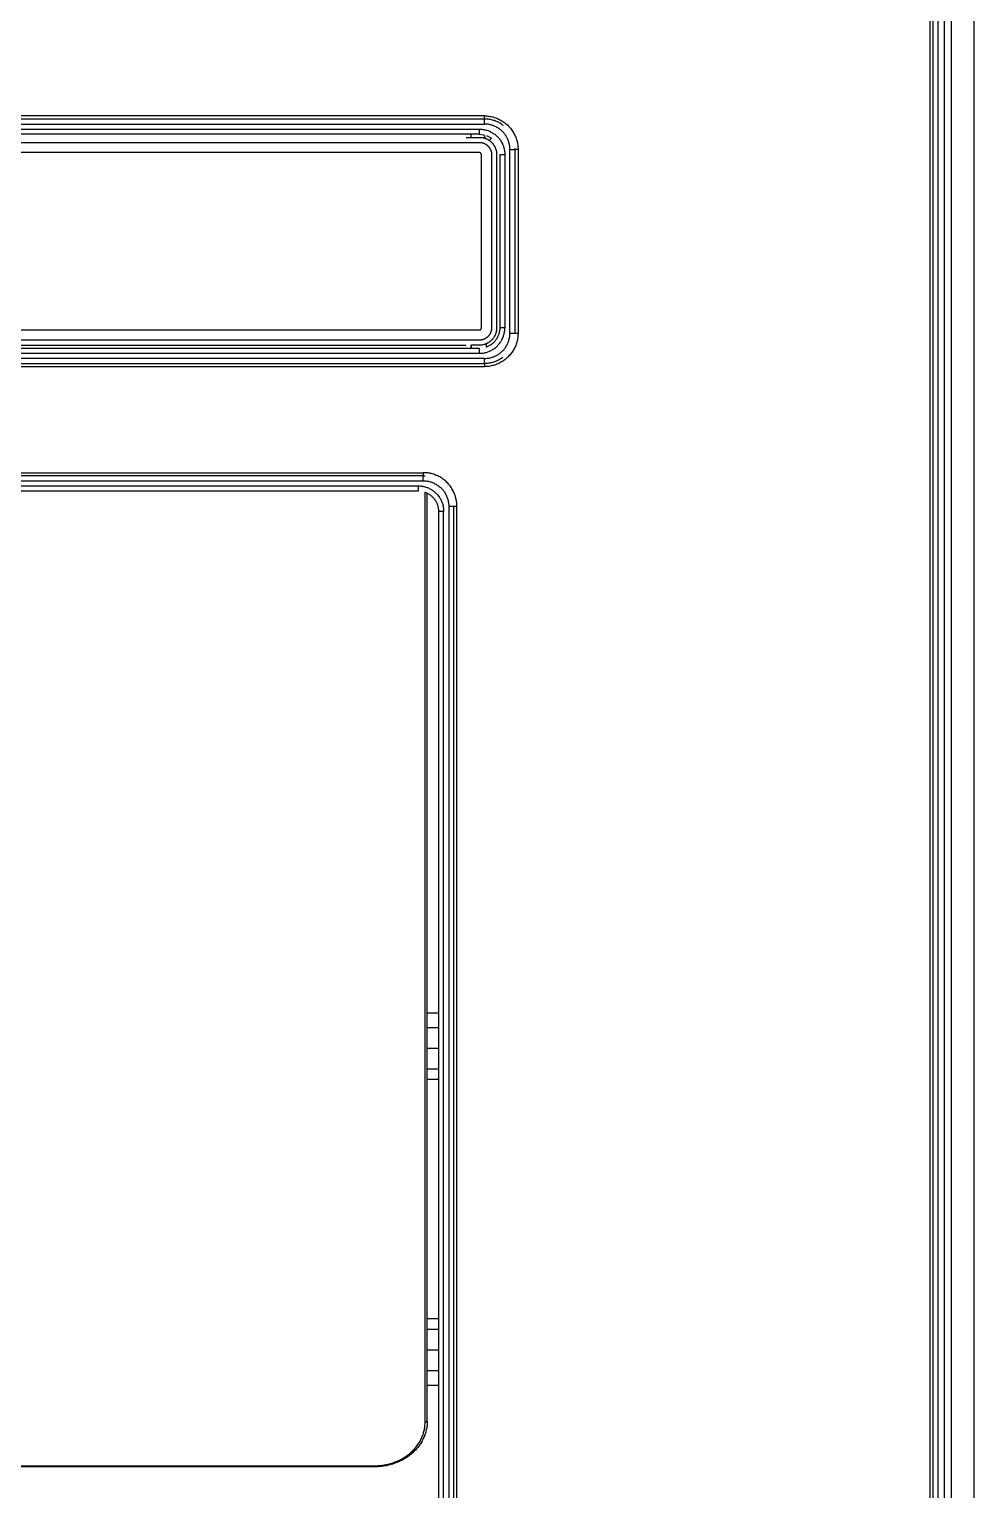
# Model space of a CAD drawing. Header units: millimetres. Extents: x 3033 to 5773, y 123 to 1487.
# Drawn here: x 3518.2 to 3610.8, y 556.5 to 699.8 of the extents above; entities that cross this region are included whole.
import ezdxf

# ---------------------------------------------------------------- set-up
doc = ezdxf.new("R2010")
doc.units = ezdxf.units.MM
doc.header["$MEASUREMENT"] = 0
doc.layers.add('LAYER 10', color=2, linetype='Continuous')

msp = doc.modelspace()

# ---------------------------------------------------------------- linework, layer by layer
at = {"layer": 'LAYER 10'}
for p, q in [((3607.93, 846.59), (3607.93, 477.59)), ((3608.63, 846.59), (3608.63, 477.59)), ((3610.84, 846.59), (3610.84, 477.59)), ((3606.54, 842.59), (3606.54, 481.59)), ((3606.84, 842.59), (3606.84, 481.59)), ((3607.34, 481.59), (3607.34, 842.59)), ((3562.84, 691.31), (3428.84, 691.31)), ((3562.84, 691.01), (3428.84, 691.01)), ((3562.84, 691.01), (3562.84, 691.31)), ((3562.84, 691.31), (3562.95, 691.31)), ((3562.84, 690.51), (3562.84, 691.01)), ((3562.94, 691.01), (3562.84, 691.01)), ((3563.04, 691.01), (3562.94, 691.01)), ((3562.95, 691.31), (3563.07, 691.31)), ((3563.14, 691), (3563.04, 691.01)), ((3563.07, 691.31), (3563.18, 691.3)), ((3563.24, 690.99), (3563.14, 691)), ((3563.18, 691.3), (3563.29, 691.28)), ((3563.34, 690.97), (3563.24, 690.99)), ((3563.29, 691.28), (3563.4, 691.27)), ((3563.44, 690.95), (3563.34, 690.97)), ((3563.4, 691.27), (3563.51, 691.25)), ((3563.54, 690.93), (3563.44, 690.95)), ((3563.51, 691.25), (3563.62, 691.22)), ((3563.64, 690.91), (3563.54, 690.93)), ((3563.62, 691.22), (3563.73, 691.19)), ((3563.74, 690.88), (3563.64, 690.91)), ((3563.73, 691.19), (3563.84, 691.16)), ((3563.83, 690.85), (3563.74, 690.88)), ((3563.93, 690.81), (3563.83, 690.85)), ((3563.84, 691.16), (3563.95, 691.12)), ((3564.02, 690.77), (3563.93, 690.81)), ((3563.95, 691.12), (3564.05, 691.08)), ((3564.11, 690.73), (3564.02, 690.77)), ((3564.05, 691.08), (3564.16, 691.04)), ((3564.16, 691.04), (3564.26, 690.99)), ((3564.26, 690.99), (3564.36, 690.94)), ((3564.36, 690.94), (3564.46, 690.89)), ((3564.46, 690.89), (3564.56, 690.83)), ((3564.56, 690.83), (3564.65, 690.77)), ((3564.65, 690.77), (3564.74, 690.71)), ((3428.84, 690.51), (3562.84, 690.51)), ((3429.34, 690.01), (3562.34, 690.01)), ((3562.34, 689.51), (3429.34, 689.51)), ((3561.53, 689.21), (3561.53, 689.51)), ((3562.34, 690.01), (3562.34, 689.51)), ((3562.34, 690.01), (3562.43, 690.01)), ((3562.34, 689.51), (3562.75, 689.47)), ((3562.43, 690.01), (3562.51, 690.01)), ((3562.51, 690.01), (3562.6, 690)), ((3562.6, 690), (3562.68, 689.99)), ((3562.68, 689.99), (3562.77, 689.98)), ((3562.75, 689.47), (3562.85, 689.32)), ((3562.77, 689.98), (3562.85, 689.96)), ((3562.93, 690.51), (3562.84, 690.51)), ((3562.85, 689.96), (3562.93, 689.94)), ((3562.85, 689.32), (3562.93, 689.14)), ((3563.01, 690.51), (3562.93, 690.51)), ((3562.93, 689.94), (3563.02, 689.92)), ((3563.1, 690.5), (3563.01, 690.51)), ((3563.02, 689.92), (3563.1, 689.9)), ((3563.04, 689.39), (3563.54, 689.12)), ((3563.18, 690.49), (3563.1, 690.5)), ((3563.1, 689.9), (3563.18, 689.87)), ((3563.27, 690.48), (3563.18, 690.49)), ((3563.18, 689.87), (3563.26, 689.84)), ((3563.26, 689.84), (3563.34, 689.81)), ((3563.35, 690.46), (3563.27, 690.48)), ((3563.34, 689.81), (3563.41, 689.77)), ((3563.43, 690.44), (3563.35, 690.46)), ((3563.41, 689.77), (3563.49, 689.73)), ((3563.52, 690.42), (3563.43, 690.44)), ((3563.49, 689.73), (3563.57, 689.69)), ((3563.6, 690.4), (3563.52, 690.42)), ((3563.57, 689.69), (3563.64, 689.65)), ((3563.68, 690.37), (3563.6, 690.4)), ((3563.64, 689.65), (3563.71, 689.6)), ((3563.76, 690.34), (3563.68, 690.37)), ((3563.71, 689.6), (3563.78, 689.56)), ((3563.84, 690.31), (3563.76, 690.34)), ((3563.78, 689.56), (3563.85, 689.51)), ((3563.91, 690.27), (3563.84, 690.31)), ((3563.85, 689.51), (3563.92, 689.45)), ((3563.99, 690.23), (3563.91, 690.27)), ((3563.92, 689.45), (3563.98, 689.4)), ((3563.98, 689.4), (3564.05, 689.34)), ((3564.07, 690.19), (3563.99, 690.23)), ((3564.05, 689.34), (3564.11, 689.28)), ((3564.14, 690.15), (3564.07, 690.19)), ((3564.21, 690.69), (3564.11, 690.73)), ((3564.21, 690.1), (3564.14, 690.15)), ((3564.3, 690.64), (3564.21, 690.69)), ((3564.28, 690.06), (3564.21, 690.1)), ((3564.35, 690.01), (3564.28, 690.06)), ((3564.38, 690.59), (3564.3, 690.64)), ((3564.42, 689.95), (3564.35, 690.01)), ((3564.47, 690.53), (3564.38, 690.59)), ((3564.48, 689.9), (3564.42, 689.95)), ((3564.55, 690.48), (3564.47, 690.53)), ((3564.55, 689.84), (3564.48, 689.9)), ((3564.63, 690.42), (3564.55, 690.48)), ((3564.61, 689.78), (3564.55, 689.84)), ((3564.67, 689.72), (3564.61, 689.78)), ((3564.71, 690.36), (3564.63, 690.42)), ((3564.73, 689.66), (3564.67, 689.72)), ((3564.78, 689.59), (3564.73, 689.66)), ((3564.74, 690.71), (3564.84, 690.64)), ((3564.83, 689.52), (3564.78, 689.59)), ((3564.88, 689.46), (3564.83, 689.52)), ((3564.84, 690.64), (3564.92, 690.57)), ((3564.93, 689.39), (3564.88, 689.46)), ((3564.92, 690.57), (3565.01, 690.5)), ((3564.98, 689.31), (3564.93, 689.39)), ((3565.01, 690.5), (3565.09, 690.43)), ((3565.09, 690.43), (3565.17, 690.35)), ((3565.17, 690.35), (3565.25, 690.27)), ((3565.25, 690.27), (3565.33, 690.18)), ((3565.33, 690.18), (3565.4, 690.1)), ((3565.4, 690.1), (3565.47, 690.01)), ((3565.47, 690.01), (3565.54, 689.92)), ((3565.54, 689.92), (3565.6, 689.82)), ((3565.6, 689.82), (3565.66, 689.73)), ((3565.66, 689.73), (3565.72, 689.63)), ((3565.72, 689.63), (3565.77, 689.53)), ((3565.77, 689.53), (3565.82, 689.43)), ((3565.82, 689.43), (3565.87, 689.33)), ((3565.87, 689.33), (3565.91, 689.22)), ((3429.32, 688.71), (3562.34, 688.71)), ((3561.05, 689.21), (3562.34, 689.21)), ((3562.34, 689.21), (3562.38, 689.21)), ((3562.34, 688.71), (3562.37, 688.71)), ((3562.37, 688.71), (3562.4, 688.71)), ((3562.38, 689.21), (3562.42, 689.21)), ((3562.4, 688.71), (3562.43, 688.71)), ((3562.42, 689.21), (3562.46, 689.21)), ((3562.43, 688.71), (3562.46, 688.71)), ((3562.46, 689.21), (3562.5, 689.21)), ((3562.46, 688.71), (3562.49, 688.71)), ((3562.49, 688.71), (3562.52, 688.7)), ((3562.5, 689.21), (3562.54, 689.2)), ((3562.52, 688.7), (3562.54, 688.7)), ((3562.54, 689.2), (3562.57, 689.2)), ((3562.54, 688.7), (3562.57, 688.69)), ((3562.57, 689.2), (3562.61, 689.19)), ((3562.57, 688.69), (3562.6, 688.69)), ((3562.6, 688.69), (3562.63, 688.68)), ((3562.61, 689.19), (3562.65, 689.19)), ((3562.63, 688.68), (3562.66, 688.67)), ((3562.65, 689.19), (3562.69, 689.18)), ((3562.66, 688.67), (3562.69, 688.66)), ((3562.69, 689.18), (3562.73, 689.17)), ((3562.69, 688.66), (3562.71, 688.66)), ((3562.71, 688.66), (3562.74, 688.65)), ((3562.73, 689.17), (3562.77, 689.16)), ((3562.74, 688.65), (3562.77, 688.64)), ((3562.77, 689.16), (3562.8, 689.15)), ((3562.77, 688.64), (3562.8, 688.62)), ((3562.8, 689.15), (3562.84, 689.14)), ((3562.8, 688.62), (3562.82, 688.61)), ((3562.82, 688.61), (3562.85, 688.6)), ((3562.84, 689.14), (3562.88, 689.13)), ((3562.85, 688.6), (3562.88, 688.59)), ((3562.88, 689.13), (3562.92, 689.11)), ((3562.88, 688.59), (3562.9, 688.57)), ((3562.9, 688.57), (3562.93, 688.56)), ((3562.92, 689.11), (3562.95, 689.1)), ((3562.93, 689.14), (3562.95, 689.1)), ((3562.93, 688.56), (3562.95, 688.55)), ((3562.95, 689.1), (3562.99, 689.09)), ((3562.95, 688.55), (3562.98, 688.53)), ((3562.98, 688.53), (3563, 688.51)), ((3562.99, 689.09), (3563.03, 689.07)), ((3563, 688.51), (3563.03, 688.5)), ((3563.03, 689.07), (3563.06, 689.05)), ((3563.03, 688.5), (3563.05, 688.48)), ((3563.05, 688.48), (3563.08, 688.46)), ((3563.06, 689.05), (3563.1, 689.04)), ((3563.08, 688.46), (3563.1, 688.44)), ((3563.1, 689.04), (3563.13, 689.02)), ((3563.1, 688.44), (3563.12, 688.43)), ((3563.12, 688.43), (3563.14, 688.41)), ((3563.13, 689.02), (3563.17, 689)), ((3563.14, 688.41), (3563.17, 688.39)), ((3563.17, 689), (3563.2, 688.98)), ((3563.17, 688.39), (3563.19, 688.36)), ((3563.19, 688.36), (3563.21, 688.34)), ((3563.2, 688.98), (3563.24, 688.96)), ((3563.21, 688.34), (3563.23, 688.32)), ((3563.23, 688.32), (3563.25, 688.3)), ((3563.24, 688.96), (3563.27, 688.94)), ((3563.25, 688.3), (3563.27, 688.28)), ((3563.27, 688.94), (3563.3, 688.92)), ((3563.27, 688.28), (3563.28, 688.26)), ((3563.28, 688.26), (3563.3, 688.23)), ((3563.3, 688.92), (3563.33, 688.89)), ((3563.3, 688.23), (3563.32, 688.21)), ((3563.54, 689.12), (3563.32, 688.9)), ((3563.32, 688.21), (3563.34, 688.19)), ((3563.33, 688.89), (3563.37, 688.87)), ((3563.34, 688.19), (3563.35, 688.16)), ((3563.35, 688.16), (3563.37, 688.14)), ((3563.37, 688.87), (3563.4, 688.85)), ((3563.37, 688.14), (3563.38, 688.11)), ((3563.38, 688.11), (3563.4, 688.09)), ((3563.4, 688.85), (3563.43, 688.82)), ((3563.4, 688.09), (3563.41, 688.06)), ((3563.41, 688.06), (3563.42, 688.03)), ((3563.42, 688.03), (3563.43, 688.01)), ((3563.43, 688.82), (3563.46, 688.8)), ((3563.43, 688.01), (3563.45, 687.98)), ((3563.45, 687.98), (3563.46, 687.95)), ((3563.46, 688.8), (3563.49, 688.77)), ((3563.46, 687.95), (3563.47, 687.93)), ((3563.47, 687.93), (3563.48, 687.9)), ((3563.48, 687.9), (3563.49, 687.87)), ((3563.49, 688.77), (3563.52, 688.74)), ((3563.52, 688.74), (3563.54, 688.71)), ((3563.54, 688.71), (3563.57, 688.69)), ((3563.57, 688.69), (3563.6, 688.66)), ((3563.6, 688.66), (3563.62, 688.63)), ((3563.62, 688.63), (3563.65, 688.6)), ((3563.65, 688.6), (3563.67, 688.57)), ((3563.67, 688.57), (3563.7, 688.54)), ((3563.7, 688.54), (3563.72, 688.51)), ((3563.72, 688.51), (3563.74, 688.48)), ((3563.74, 688.48), (3563.76, 688.44)), ((3563.76, 688.44), (3563.79, 688.41)), ((3563.79, 688.41), (3563.81, 688.38)), ((3563.81, 688.38), (3563.82, 688.34)), ((3563.82, 688.34), (3563.84, 688.31)), ((3563.84, 688.31), (3563.86, 688.28)), ((3563.86, 688.28), (3563.88, 688.24)), ((3563.88, 688.24), (3563.9, 688.2)), ((3563.9, 688.2), (3563.91, 688.17)), ((3563.91, 688.17), (3563.93, 688.13)), ((3563.93, 688.13), (3563.94, 688.09)), ((3563.94, 688.09), (3563.95, 688.05)), ((3563.95, 688.05), (3563.97, 688.02)), ((3563.97, 688.02), (3563.98, 687.98)), ((3563.98, 687.98), (3563.99, 687.94)), ((3563.99, 687.94), (3564, 687.9)), ((3564, 687.9), (3564.01, 687.86)), ((3564.11, 689.28), (3564.17, 689.22)), ((3564.17, 689.22), (3564.23, 689.16)), ((3564.23, 689.16), (3564.28, 689.09)), ((3564.28, 689.09), (3564.33, 689.02)), ((3564.33, 689.02), (3564.38, 688.96)), ((3564.38, 688.96), (3564.43, 688.89)), ((3564.43, 688.89), (3564.48, 688.81)), ((3564.48, 688.81), (3564.52, 688.74)), ((3564.52, 688.74), (3564.56, 688.66)), ((3564.56, 688.66), (3564.6, 688.59)), ((3564.6, 688.59), (3564.63, 688.51)), ((3564.63, 688.51), (3564.67, 688.43)), ((3564.67, 688.43), (3564.7, 688.35)), ((3564.7, 688.35), (3564.72, 688.27)), ((3564.72, 688.27), (3564.75, 688.19)), ((3564.75, 688.19), (3564.77, 688.11)), ((3564.77, 688.11), (3564.79, 688.02)), ((3564.79, 688.02), (3564.8, 687.94)), ((3564.8, 687.94), (3564.82, 687.85)), ((3565.02, 689.24), (3564.98, 689.31)), ((3565.06, 689.16), (3565.02, 689.24)), ((3565.1, 689.09), (3565.06, 689.16)), ((3565.13, 689.01), (3565.1, 689.09)), ((3565.17, 688.93), (3565.13, 689.01)), ((3565.2, 688.85), (3565.17, 688.93)), ((3565.22, 688.77), (3565.2, 688.85)), ((3565.25, 688.69), (3565.22, 688.77)), ((3565.27, 688.61), (3565.25, 688.69)), ((3565.29, 688.52), (3565.27, 688.61)), ((3565.3, 688.44), (3565.29, 688.52)), ((3565.32, 688.35), (3565.3, 688.44)), ((3565.33, 688.27), (3565.32, 688.35)), ((3565.34, 688.18), (3565.33, 688.27)), ((3565.34, 688.1), (3565.34, 688.18)), ((3565.34, 688.01), (3565.34, 688.1)), ((3565.34, 670.01), (3565.34, 688.01)), ((3565.34, 688.01), (3565.84, 688.01)), ((3565.84, 688.01), (3565.84, 688.13)), ((3565.84, 688.01), (3565.84, 670.01)), ((3566.14, 688.01), (3565.84, 688.01)), ((3565.91, 689.22), (3565.95, 689.12)), ((3565.95, 689.12), (3565.99, 689.01)), ((3565.99, 689.01), (3566.02, 688.9)), ((3566.02, 688.9), (3566.05, 688.8)), ((3566.05, 688.8), (3566.07, 688.69)), ((3566.07, 688.69), (3566.09, 688.57)), ((3566.09, 688.57), (3566.11, 688.46)), ((3566.11, 688.46), (3566.12, 688.35)), ((3566.12, 688.35), (3566.13, 688.24)), ((3566.13, 688.24), (3566.14, 688.13)), ((3566.14, 688.13), (3566.14, 688.01)), ((3566.14, 688.01), (3566.14, 670.01)), ((3562.34, 687.71), (3429.34, 687.71)), ((3562.35, 687.71), (3562.34, 687.71)), ((3562.36, 687.71), (3562.35, 687.71)), ((3562.37, 687.71), (3562.36, 687.71)), ((3562.36, 687.71), (3562.36, 687.71)), ((3562.38, 687.71), (3562.37, 687.71)), ((3562.39, 687.71), (3562.38, 687.71)), ((3562.38, 687.71), (3562.38, 687.71)), ((3562.4, 687.71), (3562.39, 687.71)), ((3562.4, 687.7), (3562.4, 687.71)), ((3562.41, 687.7), (3562.4, 687.7)), ((3562.42, 687.7), (3562.41, 687.7)), ((3562.43, 687.69), (3562.42, 687.7)), ((3562.42, 687.7), (3562.42, 687.7)), ((3562.44, 687.69), (3562.43, 687.69)), ((3562.45, 687.68), (3562.44, 687.69)), ((3562.44, 687.69), (3562.44, 687.69)), ((3562.46, 687.68), (3562.45, 687.68)), ((3562.45, 687.68), (3562.45, 687.68)), ((3562.46, 687.67), (3562.46, 687.68)), ((3562.47, 687.67), (3562.46, 687.67)), ((3562.48, 687.66), (3562.47, 687.67)), ((3562.49, 687.65), (3562.48, 687.66)), ((3562.48, 687.66), (3562.48, 687.66)), ((3562.49, 687.64), (3562.49, 687.65)), ((3562.49, 687.65), (3562.49, 687.65)), ((3562.5, 687.64), (3562.49, 687.64)), ((3562.5, 687.63), (3562.5, 687.64)), ((3562.51, 687.63), (3562.5, 687.63)), ((3562.51, 687.62), (3562.51, 687.63)), ((3562.51, 687.61), (3562.51, 687.62)), ((3562.52, 687.61), (3562.51, 687.61)), ((3562.52, 687.6), (3562.52, 687.61)), ((3562.53, 687.59), (3562.52, 687.6)), ((3562.52, 687.6), (3562.52, 687.6)), ((3562.53, 687.58), (3562.53, 687.59)), ((3562.53, 687.57), (3562.53, 687.58)), ((3562.53, 687.58), (3562.53, 687.58)), ((3562.54, 687.56), (3562.53, 687.57)), ((3562.54, 687.55), (3562.54, 687.56)), ((3562.54, 687.56), (3562.54, 687.56)), ((3562.54, 687.54), (3562.54, 687.55)), ((3562.54, 687.53), (3562.54, 687.54)), ((3562.54, 670.51), (3562.54, 687.53)), ((3562.54, 687.53), (3562.54, 687.53)), ((3563.49, 687.87), (3563.5, 687.84)), ((3563.5, 687.84), (3563.5, 687.82)), ((3563.5, 687.82), (3563.51, 687.79)), ((3563.51, 687.79), (3563.52, 687.76)), ((3563.52, 687.76), (3563.52, 687.73)), ((3563.52, 687.73), (3563.53, 687.7)), ((3563.53, 687.7), (3563.53, 687.67)), ((3563.53, 687.67), (3563.53, 687.64)), ((3563.53, 687.64), (3563.54, 687.61)), ((3563.54, 687.61), (3563.54, 687.58)), ((3563.54, 687.58), (3563.54, 687.56)), ((3563.54, 687.56), (3563.54, 687.53)), ((3563.54, 687.53), (3563.54, 670.49)), ((3564.01, 687.86), (3564.01, 687.82)), ((3564.01, 687.82), (3564.02, 687.78)), ((3564.02, 687.78), (3564.03, 687.74)), ((3564.03, 687.74), (3564.03, 687.7)), ((3564.03, 687.7), (3564.03, 687.66)), ((3564.03, 687.66), (3564.04, 687.62)), ((3564.04, 687.62), (3564.04, 687.57)), ((3564.04, 687.57), (3564.04, 670.5)), ((3564.84, 687.51), (3564.34, 687.51)), ((3564.34, 687.51), (3564.34, 670.51)), ((3564.82, 687.85), (3564.83, 687.77)), ((3564.83, 687.77), (3564.84, 687.68)), ((3564.84, 687.68), (3564.84, 687.6)), ((3564.84, 687.6), (3564.84, 687.51)), ((3564.84, 687.51), (3564.84, 670.51)), ((3562.35, 669.31), (3429.29, 669.32)), ((3429.33, 670.31), (3562.34, 670.31)), ((3562.34, 670.31), (3562.35, 670.31)), ((3562.35, 670.31), (3562.35, 670.31)), ((3562.35, 670.31), (3562.36, 670.31)), ((3562.4, 669.32), (3562.35, 669.31)), ((3562.36, 670.31), (3562.36, 670.32)), ((3562.36, 670.32), (3562.37, 670.32)), ((3562.37, 670.32), (3562.37, 670.32)), ((3562.37, 670.32), (3562.38, 670.32)), ((3562.38, 670.32), (3562.38, 670.32)), ((3562.38, 670.32), (3562.38, 670.32)), ((3562.38, 670.32), (3562.39, 670.32)), ((3562.39, 670.32), (3562.39, 670.32)), ((3562.39, 670.32), (3562.4, 670.32)), ((3562.4, 670.32), (3562.41, 670.33)), ((3562.4, 670.32), (3562.4, 670.32)), ((3562.4, 670.32), (3562.4, 670.32)), ((3562.43, 669.32), (3562.4, 669.32)), ((3562.41, 670.33), (3562.41, 670.33)), ((3562.41, 670.33), (3562.42, 670.33)), ((3562.42, 670.33), (3562.42, 670.33)), ((3562.42, 670.33), (3562.42, 670.33)), ((3562.42, 670.33), (3562.43, 670.33)), ((3562.43, 670.33), (3562.43, 670.34)), ((3562.43, 670.34), (3562.44, 670.34)), ((3562.43, 670.33), (3562.43, 670.33)), ((3562.46, 669.32), (3562.43, 669.32)), ((3562.44, 670.34), (3562.44, 670.34)), ((3562.44, 670.34), (3562.44, 670.34)), ((3562.44, 670.34), (3562.45, 670.34)), ((3562.45, 670.34), (3562.45, 670.35)), ((3562.45, 670.35), (3562.45, 670.35)), ((3562.45, 670.35), (3562.45, 670.35)), ((3562.45, 670.35), (3562.46, 670.35)), ((3562.46, 670.35), (3562.46, 670.36)), ((3562.46, 670.36), (3562.47, 670.36)), ((3562.46, 670.35), (3562.46, 670.35)), ((3562.5, 669.32), (3562.46, 669.32)), ((3562.47, 670.36), (3562.48, 670.37)), ((3562.47, 670.36), (3562.47, 670.36)), ((3562.47, 670.36), (3562.47, 670.36)), ((3562.47, 670.36), (3562.47, 670.36)), ((3562.48, 670.37), (3562.49, 670.38)), ((3562.48, 670.37), (3562.48, 670.37)), ((3562.48, 670.37), (3562.48, 670.37)), ((3562.48, 670.37), (3562.48, 670.37)), ((3562.49, 670.38), (3562.5, 670.39)), ((3562.49, 670.38), (3562.49, 670.38)), ((3562.49, 670.38), (3562.49, 670.38)), ((3562.49, 670.38), (3562.49, 670.38)), ((3562.5, 670.39), (3562.5, 670.4)), ((3562.5, 670.4), (3562.5, 670.4)), ((3562.5, 670.4), (3562.51, 670.4)), ((3562.5, 670.39), (3562.5, 670.39)), ((3562.5, 670.39), (3562.5, 670.39)), ((3562.52, 669.33), (3562.5, 669.32)), ((3562.51, 670.41), (3562.52, 670.42)), ((3562.51, 670.4), (3562.51, 670.41)), ((3562.51, 670.41), (3562.51, 670.41)), ((3562.51, 670.41), (3562.51, 670.41)), ((3562.51, 670.4), (3562.51, 670.4)), ((3562.52, 670.43), (3562.53, 670.44)), ((3562.52, 670.42), (3562.52, 670.43)), ((3562.52, 670.43), (3562.52, 670.43)), ((3562.52, 670.43), (3562.52, 670.43)), ((3562.52, 670.42), (3562.52, 670.42)), ((3562.52, 670.42), (3562.52, 670.42)), ((3562.55, 669.33), (3562.52, 669.33)), ((3562.53, 670.46), (3562.54, 670.47)), ((3562.53, 670.45), (3562.53, 670.46)), ((3562.53, 670.46), (3562.53, 670.46)), ((3562.53, 670.46), (3562.53, 670.46)), ((3562.53, 670.44), (3562.53, 670.45)), ((3562.53, 670.45), (3562.53, 670.45)), ((3562.53, 670.45), (3562.53, 670.45)), ((3562.53, 670.44), (3562.53, 670.44)), ((3562.53, 670.44), (3562.53, 670.44)), ((3562.54, 670.5), (3562.54, 670.51)), ((3562.54, 670.49), (3562.54, 670.5)), ((3562.54, 670.5), (3562.54, 670.5)), ((3562.54, 670.5), (3562.54, 670.5)), ((3562.54, 670.48), (3562.54, 670.49)), ((3562.54, 670.49), (3562.54, 670.49)), ((3562.54, 670.47), (3562.54, 670.48)), ((3562.54, 670.48), (3562.54, 670.48)), ((3562.54, 670.48), (3562.54, 670.48)), ((3562.54, 670.47), (3562.54, 670.47)), ((3562.54, 670.47), (3562.54, 670.47)), ((3562.58, 669.34), (3562.55, 669.33)), ((3562.6, 669.34), (3562.58, 669.34)), ((3562.63, 669.35), (3562.6, 669.34)), ((3562.65, 669.35), (3562.63, 669.35)), ((3562.68, 669.36), (3562.65, 669.35)), ((3562.7, 669.37), (3562.68, 669.36)), ((3562.73, 669.38), (3562.7, 669.37)), ((3562.75, 669.39), (3562.73, 669.38)), ((3562.77, 669.39), (3562.75, 669.39)), ((3562.8, 669.4), (3562.77, 669.39)), ((3562.82, 669.41), (3562.8, 669.4)), ((3562.85, 669.43), (3562.82, 669.41)), ((3562.87, 669.44), (3562.85, 669.43)), ((3562.89, 669.45), (3562.87, 669.44)), ((3562.91, 669.46), (3562.89, 669.45)), ((3562.94, 669.47), (3562.91, 669.46)), ((3562.96, 669.49), (3562.94, 669.47)), ((3562.98, 669.5), (3562.96, 669.49)), ((3563, 669.51), (3562.98, 669.5)), ((3563.02, 669.53), (3563, 669.51)), ((3563.04, 669.54), (3563.02, 669.53)), ((3563.06, 669.56), (3563.04, 669.54)), ((3563.08, 669.57), (3563.06, 669.56)), ((3563.1, 669.59), (3563.08, 669.57)), ((3563.12, 669.61), (3563.1, 669.59)), ((3563.14, 669.62), (3563.12, 669.61)), ((3563.16, 669.64), (3563.14, 669.62)), ((3563.18, 669.66), (3563.16, 669.64)), ((3563.2, 669.68), (3563.18, 669.66)), ((3563.22, 669.69), (3563.2, 669.68)), ((3563.24, 669.71), (3563.22, 669.69)), ((3563.25, 669.73), (3563.24, 669.71)), ((3563.27, 669.76), (3563.25, 669.73)), ((3563.29, 669.78), (3563.27, 669.76)), ((3563.31, 669.8), (3563.29, 669.78)), ((3563.32, 669.82), (3563.31, 669.8)), ((3563.34, 669.84), (3563.32, 669.82)), ((3563.35, 669.87), (3563.34, 669.84)), ((3563.37, 669.89), (3563.35, 669.87)), ((3563.38, 669.91), (3563.37, 669.89)), ((3563.39, 669.93), (3563.38, 669.91)), ((3563.4, 669.95), (3563.39, 669.93)), ((3563.41, 669.98), (3563.4, 669.95)), ((3563.43, 670), (3563.41, 669.98)), ((3563.44, 670.02), (3563.43, 670)), ((3563.45, 670.05), (3563.44, 670.02)), ((3563.46, 670.08), (3563.45, 670.05)), ((3563.47, 670.11), (3563.46, 670.08)), ((3563.48, 670.15), (3563.47, 670.11)), ((3563.51, 669.28), (3563.47, 669.24)), ((3563.5, 670.19), (3563.48, 670.15)), ((3563.51, 670.22), (3563.5, 670.19)), ((3563.52, 670.29), (3563.51, 670.26)), ((3563.51, 670.26), (3563.51, 670.22)), ((3563.55, 669.31), (3563.51, 669.28)), ((3563.53, 670.33), (3563.52, 670.29)), ((3563.54, 670.42), (3563.53, 670.39)), ((3563.53, 670.39), (3563.53, 670.36)), ((3563.53, 670.36), (3563.53, 670.33)), ((3563.54, 670.49), (3563.54, 670.47)), ((3563.54, 670.47), (3563.54, 670.44)), ((3563.54, 670.44), (3563.54, 670.42)), ((3563.58, 669.35), (3563.55, 669.31)), ((3563.62, 669.39), (3563.58, 669.35)), ((3563.65, 669.43), (3563.62, 669.39)), ((3563.68, 669.47), (3563.65, 669.43)), ((3563.71, 669.51), (3563.68, 669.47)), ((3563.74, 669.55), (3563.71, 669.51)), ((3563.77, 669.59), (3563.74, 669.55)), ((3563.79, 669.63), (3563.77, 669.59)), ((3563.82, 669.67), (3563.79, 669.63)), ((3563.84, 669.71), (3563.82, 669.67)), ((3563.86, 669.74), (3563.84, 669.71)), ((3563.87, 669.78), (3563.86, 669.74)), ((3563.89, 669.81), (3563.87, 669.78)), ((3563.92, 669.29), (3563.88, 669.23)), ((3563.91, 669.85), (3563.89, 669.81)), ((3563.92, 669.89), (3563.91, 669.85)), ((3563.94, 669.92), (3563.92, 669.89)), ((3563.96, 669.34), (3563.92, 669.29)), ((3563.95, 669.96), (3563.94, 669.92)), ((3563.96, 670), (3563.95, 669.96)), ((3563.97, 670.03), (3563.96, 670)), ((3564, 669.4), (3563.96, 669.34)), ((3563.98, 670.07), (3563.97, 670.03)), ((3563.99, 670.11), (3563.98, 670.07)), ((3564, 670.15), (3563.99, 670.11)), ((3564.01, 670.19), (3564, 670.15)), ((3564.04, 669.46), (3564, 669.4)), ((3564.02, 670.22), (3564.01, 670.19)), ((3564.03, 670.31), (3564.02, 670.26)), ((3564.02, 670.26), (3564.02, 670.22)), ((3564.04, 670.4), (3564.03, 670.35)), ((3564.03, 670.35), (3564.03, 670.31)), ((3564.04, 670.5), (3564.04, 670.48)), ((3564.04, 670.48), (3564.04, 670.44)), ((3564.04, 670.44), (3564.04, 670.4)), ((3564.08, 669.52), (3564.04, 669.46)), ((3564.11, 669.58), (3564.08, 669.52)), ((3564.14, 669.64), (3564.11, 669.58)), ((3564.17, 669.71), (3564.14, 669.64)), ((3564.2, 669.77), (3564.17, 669.71)), ((3564.22, 669.83), (3564.2, 669.77)), ((3564.24, 669.9), (3564.22, 669.83)), ((3564.26, 669.97), (3564.24, 669.9)), ((3564.28, 670.03), (3564.26, 669.97)), ((3564.3, 670.1), (3564.28, 670.03)), ((3564.31, 670.17), (3564.3, 670.1)), ((3564.32, 670.24), (3564.31, 670.17)), ((3564.33, 670.31), (3564.32, 670.24)), ((3564.34, 670.38), (3564.33, 670.31)), ((3564.84, 670.51), (3564.34, 670.51)), ((3564.34, 670.51), (3564.34, 670.44)), ((3564.34, 670.44), (3564.34, 670.38)), ((3564.48, 669.22), (3564.52, 669.29)), ((3564.52, 669.29), (3564.56, 669.36)), ((3564.56, 669.36), (3564.6, 669.44)), ((3564.6, 669.44), (3564.63, 669.52)), ((3564.63, 669.52), (3564.67, 669.6)), ((3564.67, 669.6), (3564.7, 669.68)), ((3564.7, 669.68), (3564.72, 669.76)), ((3564.72, 669.76), (3564.75, 669.84)), ((3564.75, 669.84), (3564.77, 669.92)), ((3564.77, 669.92), (3564.79, 670.01)), ((3564.79, 670.01), (3564.8, 670.09)), ((3564.8, 670.09), (3564.82, 670.17)), ((3564.82, 670.17), (3564.83, 670.26)), ((3564.83, 670.26), (3564.84, 670.34)), ((3564.84, 670.43), (3564.84, 670.51)), ((3564.84, 670.34), (3564.84, 670.43)), ((3565.2, 669.18), (3565.22, 669.26)), ((3565.22, 669.26), (3565.25, 669.34)), ((3565.25, 669.34), (3565.27, 669.42)), ((3565.27, 669.42), (3565.29, 669.51)), ((3565.29, 669.51), (3565.3, 669.59)), ((3565.3, 669.59), (3565.32, 669.67)), ((3565.32, 669.67), (3565.33, 669.76)), ((3565.33, 669.76), (3565.34, 669.84)), ((3565.34, 669.93), (3565.34, 670.01)), ((3565.34, 670.01), (3565.84, 670.01)), ((3565.34, 669.84), (3565.34, 669.93)), ((3565.84, 670.01), (3566.14, 670.01)), ((3566.07, 669.34), (3566.05, 669.23)), ((3566.09, 669.45), (3566.07, 669.34)), ((3566.11, 669.56), (3566.09, 669.45)), ((3566.12, 669.68), (3566.11, 669.56)), ((3566.13, 669.79), (3566.12, 669.68)), ((3566.14, 669.9), (3566.13, 669.79)), ((3566.14, 670.01), (3566.14, 669.9)), ((3429.3, 668.81), (3561.05, 668.81)), ((3429.34, 668.51), (3562.34, 668.51)), ((3562.34, 668.01), (3429.34, 668.01)), ((3562.35, 668.81), (3561.53, 668.81)), ((3561.53, 668.81), (3561.53, 668.51)), ((3561.53, 668.51), (3561.53, 668.81)), ((3562.34, 668.51), (3562.34, 668.01)), ((3562.34, 668.01), (3562.43, 668.02)), ((3562.43, 668.82), (3562.35, 668.81)), ((3562.47, 668.82), (3562.43, 668.82)), ((3562.43, 668.02), (3562.51, 668.02)), ((3562.51, 668.82), (3562.47, 668.82)), ((3562.56, 668.83), (3562.51, 668.82)), ((3562.51, 668.02), (3562.6, 668.03)), ((3562.6, 668.83), (3562.56, 668.83)), ((3562.64, 668.84), (3562.6, 668.83)), ((3562.6, 668.03), (3562.68, 668.04)), ((3562.68, 668.85), (3562.64, 668.84)), ((3562.73, 668.86), (3562.68, 668.85)), ((3562.68, 668.04), (3562.77, 668.05)), ((3562.77, 668.87), (3562.73, 668.86)), ((3562.81, 668.88), (3562.77, 668.87)), ((3562.77, 668.05), (3562.85, 668.07)), ((3562.85, 668.89), (3562.81, 668.88)), ((3562.89, 668.9), (3562.85, 668.89)), ((3562.85, 668.07), (3562.93, 668.09)), ((3562.93, 668.92), (3562.89, 668.9)), ((3562.97, 668.94), (3562.93, 668.92)), ((3562.93, 668.09), (3563.02, 668.11)), ((3563.02, 668.95), (3562.97, 668.94)), ((3563.06, 668.97), (3563.02, 668.95)), ((3563.02, 668.11), (3563.1, 668.13)), ((3563.04, 668.64), (3563.04, 668.96)), ((3563.1, 668.67), (3563.04, 668.64)), ((3563.1, 668.99), (3563.06, 668.97)), ((3563.14, 669.02), (3563.1, 668.99)), ((3563.17, 668.69), (3563.1, 668.67)), ((3563.1, 668.13), (3563.18, 668.16)), ((3563.19, 669.04), (3563.14, 669.02)), ((3563.23, 668.72), (3563.17, 668.69)), ((3563.18, 668.16), (3563.26, 668.19)), ((3563.23, 669.06), (3563.19, 669.04)), ((3563.27, 669.09), (3563.23, 669.06)), ((3563.29, 668.75), (3563.23, 668.72)), ((3563.26, 668.19), (3563.34, 668.22)), ((3563.31, 669.12), (3563.27, 669.09)), ((3563.35, 668.79), (3563.29, 668.75)), ((3563.35, 669.15), (3563.31, 669.12)), ((3563.34, 668.22), (3563.41, 668.26)), ((3563.39, 669.18), (3563.35, 669.15)), ((3563.41, 668.82), (3563.35, 668.79)), ((3563.43, 669.21), (3563.39, 669.18)), ((3563.47, 668.86), (3563.41, 668.82)), ((3563.41, 668.26), (3563.49, 668.29)), ((3563.47, 669.24), (3563.43, 669.21)), ((3563.53, 668.9), (3563.47, 668.86)), ((3563.49, 668.29), (3563.57, 668.33)), ((3563.58, 668.94), (3563.53, 668.9)), ((3563.57, 668.33), (3563.64, 668.38)), ((3563.63, 668.99), (3563.58, 668.94)), ((3563.69, 669.03), (3563.63, 668.99)), ((3563.64, 668.38), (3563.71, 668.42)), ((3563.74, 669.08), (3563.69, 669.03)), ((3563.71, 668.42), (3563.78, 668.47)), ((3563.79, 669.13), (3563.74, 669.08)), ((3563.78, 668.47), (3563.85, 668.52)), ((3563.83, 669.18), (3563.79, 669.13)), ((3563.88, 669.23), (3563.83, 669.18)), ((3563.85, 668.52), (3563.92, 668.57)), ((3563.92, 668.57), (3563.98, 668.63)), ((3563.98, 668.63), (3564.05, 668.69)), ((3563.99, 667.79), (3564.07, 667.83)), ((3564.05, 668.69), (3564.11, 668.75)), ((3564.07, 667.83), (3564.14, 667.88)), ((3564.11, 668.75), (3564.17, 668.81)), ((3564.14, 667.88), (3564.21, 667.92)), ((3564.17, 668.81), (3564.23, 668.87)), ((3564.21, 667.92), (3564.28, 667.97)), ((3564.23, 668.87), (3564.28, 668.94)), ((3564.28, 668.94), (3564.33, 669)), ((3564.28, 667.97), (3564.35, 668.02)), ((3564.33, 669), (3564.38, 669.07)), ((3564.35, 668.02), (3564.42, 668.07)), ((3564.38, 669.07), (3564.43, 669.14)), ((3564.42, 668.07), (3564.48, 668.13)), ((3564.43, 669.14), (3564.48, 669.22)), ((3564.48, 668.13), (3564.55, 668.19)), ((3564.55, 668.19), (3564.61, 668.25)), ((3564.61, 668.25), (3564.67, 668.31)), ((3564.67, 668.31), (3564.73, 668.37)), ((3564.73, 668.37), (3564.78, 668.44)), ((3564.78, 668.44), (3564.83, 668.5)), ((3564.83, 668.5), (3564.88, 668.57)), ((3564.88, 668.57), (3564.93, 668.64)), ((3564.93, 668.64), (3564.98, 668.72)), ((3564.98, 668.72), (3565.02, 668.79)), ((3565.02, 668.79), (3565.06, 668.86)), ((3565.06, 668.86), (3565.1, 668.94)), ((3565.1, 668.94), (3565.13, 669.02)), ((3565.13, 669.02), (3565.17, 669.1)), ((3565.17, 669.1), (3565.2, 669.18)), ((3565.33, 667.85), (3565.25, 667.76)), ((3565.4, 667.93), (3565.33, 667.85)), ((3565.47, 668.02), (3565.4, 667.93)), ((3565.54, 668.11), (3565.47, 668.02)), ((3565.6, 668.2), (3565.54, 668.11)), ((3565.66, 668.3), (3565.6, 668.2)), ((3565.72, 668.4), (3565.66, 668.3)), ((3565.77, 668.5), (3565.72, 668.4)), ((3565.82, 668.6), (3565.77, 668.5)), ((3565.87, 668.7), (3565.82, 668.6)), ((3565.91, 668.8), (3565.87, 668.7)), ((3565.95, 668.91), (3565.91, 668.8)), ((3565.99, 669.02), (3565.95, 668.91)), ((3566.02, 669.12), (3565.99, 669.02)), ((3566.05, 669.23), (3566.02, 669.12)), ((3562.84, 667.51), (3428.84, 667.51)), ((3428.84, 667.01), (3562.84, 667.01)), ((3562.84, 666.71), (3428.84, 666.71)), ((3562.84, 667.51), (3562.93, 667.52)), ((3562.84, 667.01), (3562.84, 667.51)), ((3562.94, 667.02), (3562.84, 667.01)), ((3562.84, 667.01), (3562.84, 666.71)), ((3562.95, 666.72), (3562.84, 666.71)), ((3562.93, 667.52), (3563.01, 667.52)), ((3563.04, 667.02), (3562.94, 667.02)), ((3563.07, 666.72), (3562.95, 666.72)), ((3563.01, 667.52), (3563.1, 667.53)), ((3563.14, 667.03), (3563.04, 667.02)), ((3563.18, 666.73), (3563.07, 666.72)), ((3563.1, 667.53), (3563.18, 667.54)), ((3563.25, 667.04), (3563.14, 667.03)), ((3563.18, 667.54), (3563.27, 667.55)), ((3563.29, 666.74), (3563.18, 666.73)), ((3563.35, 667.06), (3563.25, 667.04)), ((3563.27, 667.55), (3563.35, 667.57)), ((3563.4, 666.76), (3563.29, 666.74)), ((3563.35, 667.57), (3563.43, 667.59)), ((3563.45, 667.08), (3563.35, 667.06)), ((3563.51, 666.78), (3563.4, 666.76)), ((3563.43, 667.59), (3563.52, 667.61)), ((3563.54, 667.1), (3563.45, 667.08)), ((3563.62, 666.81), (3563.51, 666.78)), ((3563.52, 667.61), (3563.6, 667.63)), ((3563.64, 667.12), (3563.54, 667.1)), ((3563.6, 667.63), (3563.68, 667.66)), ((3563.73, 666.84), (3563.62, 666.81)), ((3563.74, 667.15), (3563.64, 667.12)), ((3563.68, 667.66), (3563.76, 667.69)), ((3563.84, 666.87), (3563.73, 666.84)), ((3563.84, 667.18), (3563.74, 667.15)), ((3563.76, 667.69), (3563.84, 667.72)), ((3563.84, 667.72), (3563.91, 667.76)), ((3563.93, 667.22), (3563.84, 667.18)), ((3563.95, 666.9), (3563.84, 666.87)), ((3563.91, 667.76), (3563.99, 667.79)), ((3564.02, 667.26), (3563.93, 667.22)), ((3564.05, 666.94), (3563.95, 666.9)), ((3564.12, 667.3), (3564.02, 667.26)), ((3564.16, 666.99), (3564.05, 666.94)), ((3564.21, 667.34), (3564.12, 667.3)), ((3564.26, 667.03), (3564.16, 666.99)), ((3564.3, 667.39), (3564.21, 667.34)), ((3564.36, 667.08), (3564.26, 667.03)), ((3564.39, 667.44), (3564.3, 667.39)), ((3564.46, 667.14), (3564.36, 667.08)), ((3564.47, 667.5), (3564.39, 667.44)), ((3564.56, 667.19), (3564.46, 667.14)), ((3564.56, 667.55), (3564.47, 667.5)), ((3564.64, 667.61), (3564.56, 667.55)), ((3564.65, 667.25), (3564.56, 667.19)), ((3564.74, 667.32), (3564.65, 667.25)), ((3564.84, 667.38), (3564.74, 667.32)), ((3564.92, 667.45), (3564.84, 667.38)), ((3565.01, 667.53), (3564.92, 667.45)), ((3565.09, 667.6), (3565.01, 667.53)), ((3565.17, 667.68), (3565.09, 667.6)), ((3565.25, 667.76), (3565.17, 667.68)), ((3434.84, 656.31), (3556.84, 656.31)), ((3556.84, 656.01), (3434.84, 656.01)), ((3434.84, 655.51), (3556.84, 655.51)), ((3435.34, 655.01), (3556.34, 655.01)), ((3556.34, 655.01), (3556.43, 655.01)), ((3556.34, 655.01), (3556.34, 654.51)), ((3556.43, 655.01), (3556.51, 655.01)), ((3556.51, 655.01), (3556.6, 655)), ((3556.6, 655), (3556.68, 654.99)), ((3556.68, 654.99), (3556.77, 654.98)), ((3556.77, 654.98), (3556.85, 654.96)), ((3556.95, 656.31), (3556.84, 656.31)), ((3556.84, 656.31), (3556.84, 656.01)), ((3556.84, 655.51), (3556.84, 656.01)), ((3556.84, 656.01), (3557.03, 656.01)), ((3556.84, 655.51), (3556.93, 655.51)), ((3556.85, 654.96), (3556.93, 654.94)), ((3556.93, 655.51), (3557.01, 655.51)), ((3556.93, 654.94), (3557.02, 654.92)), ((3557.07, 656.31), (3556.95, 656.31)), ((3557.01, 655.51), (3557.1, 655.5)), ((3557.18, 656.3), (3557.07, 656.31)), ((3557.1, 655.5), (3557.18, 655.49)), ((3557.29, 656.28), (3557.18, 656.3)), ((3557.18, 655.49), (3557.27, 655.48)), ((3557.27, 655.48), (3557.35, 655.46)), ((3557.4, 656.27), (3557.29, 656.28)), ((3557.35, 655.46), (3557.43, 655.44)), ((3557.51, 656.25), (3557.4, 656.27)), ((3557.43, 655.44), (3557.52, 655.42)), ((3557.62, 656.22), (3557.51, 656.25)), ((3557.52, 655.42), (3557.6, 655.4)), ((3557.6, 655.4), (3557.68, 655.37)), ((3557.73, 656.19), (3557.62, 656.22)), ((3557.68, 655.37), (3557.76, 655.34)), ((3557.84, 656.16), (3557.73, 656.19)), ((3557.76, 655.34), (3557.84, 655.31)), ((3557.95, 656.12), (3557.84, 656.16)), ((3557.84, 655.31), (3557.91, 655.27)), ((3557.91, 655.27), (3557.99, 655.23)), ((3558.05, 656.08), (3557.95, 656.12)), ((3557.99, 655.23), (3558.07, 655.19)), ((3558.16, 656.04), (3558.05, 656.08)), ((3558.07, 655.19), (3558.14, 655.15)), ((3558.14, 655.15), (3558.21, 655.1)), ((3558.26, 655.99), (3558.16, 656.04)), ((3558.21, 655.1), (3558.28, 655.06)), ((3558.36, 655.94), (3558.26, 655.99)), ((3558.28, 655.06), (3558.35, 655.01)), ((3558.35, 655.01), (3558.42, 654.95)), ((3558.46, 655.89), (3558.36, 655.94)), ((3558.42, 654.95), (3558.48, 654.9)), ((3558.56, 655.83), (3558.46, 655.89)), ((3558.65, 655.77), (3558.56, 655.83)), ((3558.74, 655.71), (3558.65, 655.77)), ((3558.84, 655.64), (3558.74, 655.71)), ((3558.92, 655.57), (3558.84, 655.64)), ((3559.01, 655.5), (3558.92, 655.57)), ((3559.09, 655.43), (3559.01, 655.5)), ((3559.17, 655.35), (3559.09, 655.43)), ((3559.25, 655.27), (3559.17, 655.35)), ((3559.33, 655.18), (3559.25, 655.27)), ((3559.4, 655.1), (3559.33, 655.18)), ((3559.47, 655.01), (3559.4, 655.1)), ((3559.54, 654.92), (3559.47, 655.01)), ((3556.34, 654.51), (3435.34, 654.51)), ((3557.02, 654.92), (3557.1, 654.9)), ((3557.03, 563.18), (3557.03, 654.39)), ((3557.03, 654.39), (3557.09, 654.37)), ((3557.09, 654.37), (3557.16, 654.34)), ((3557.1, 654.9), (3557.18, 654.87)), ((3557.16, 654.34), (3557.22, 654.31)), ((3557.18, 654.87), (3557.26, 654.84)), ((3557.22, 654.31), (3557.28, 654.28)), ((3557.24, 563.27), (3557.24, 654.3)), ((3557.26, 654.84), (3557.34, 654.81)), ((3557.28, 654.28), (3557.34, 654.24)), ((3557.34, 654.81), (3557.41, 654.77)), ((3557.34, 654.24), (3557.4, 654.21)), ((3557.4, 654.21), (3557.46, 654.17)), ((3557.41, 654.77), (3557.49, 654.73)), ((3557.46, 654.17), (3557.52, 654.13)), ((3557.49, 654.73), (3557.57, 654.69)), ((3557.52, 654.13), (3557.57, 654.09)), ((3557.57, 654.69), (3557.64, 654.65)), ((3557.57, 654.09), (3557.63, 654.04)), ((3557.63, 654.04), (3557.68, 654)), ((3557.64, 654.65), (3557.71, 654.6)), ((3557.68, 654), (3557.73, 653.95)), ((3557.71, 654.6), (3557.78, 654.56)), ((3557.73, 653.95), (3557.78, 653.9)), ((3557.78, 654.56), (3557.85, 654.51)), ((3557.78, 653.9), (3557.83, 653.85)), ((3557.83, 653.85), (3557.87, 653.8)), ((3557.85, 654.51), (3557.92, 654.45)), ((3557.87, 653.8), (3557.92, 653.74)), ((3557.92, 654.45), (3557.98, 654.4)), ((3557.92, 653.74), (3557.96, 653.69)), ((3557.96, 653.69), (3558, 653.63)), ((3557.98, 654.4), (3558.05, 654.34)), ((3558, 653.63), (3558.04, 653.57)), ((3558.04, 653.57), (3558.07, 653.51)), ((3558.05, 654.34), (3558.11, 654.28)), ((3558.07, 653.51), (3558.11, 653.45)), ((3558.11, 654.28), (3558.17, 654.22)), ((3558.17, 654.22), (3558.23, 654.16)), ((3558.23, 654.16), (3558.28, 654.09)), ((3558.28, 654.09), (3558.33, 654.02)), ((3558.33, 654.02), (3558.38, 653.96)), ((3558.38, 653.96), (3558.43, 653.89)), ((3558.43, 653.89), (3558.48, 653.81)), ((3558.48, 654.9), (3558.55, 654.84)), ((3558.48, 653.81), (3558.52, 653.74)), ((3558.52, 653.74), (3558.56, 653.66)), ((3558.55, 654.84), (3558.61, 654.78)), ((3558.56, 653.66), (3558.6, 653.59)), ((3558.6, 653.59), (3558.63, 653.51)), ((3558.61, 654.78), (3558.67, 654.72)), ((3558.63, 653.51), (3558.67, 653.43)), ((3558.67, 654.72), (3558.73, 654.66)), ((3558.73, 654.66), (3558.78, 654.59)), ((3558.78, 654.59), (3558.83, 654.52)), ((3558.83, 654.52), (3558.88, 654.46)), ((3558.88, 654.46), (3558.93, 654.39)), ((3558.93, 654.39), (3558.98, 654.31)), ((3558.98, 654.31), (3559.02, 654.24)), ((3559.02, 654.24), (3559.06, 654.16)), ((3559.06, 654.16), (3559.1, 654.09)), ((3559.1, 654.09), (3559.13, 654.01)), ((3559.13, 654.01), (3559.17, 653.93)), ((3559.17, 653.93), (3559.2, 653.85)), ((3559.2, 653.85), (3559.22, 653.77)), ((3559.22, 653.77), (3559.25, 653.69)), ((3559.25, 653.69), (3559.27, 653.61)), ((3559.27, 653.61), (3559.29, 653.52)), ((3559.29, 653.52), (3559.3, 653.44)), ((3559.6, 654.82), (3559.54, 654.92)), ((3559.66, 654.73), (3559.6, 654.82)), ((3559.72, 654.63), (3559.66, 654.73)), ((3559.77, 654.53), (3559.72, 654.63)), ((3559.82, 654.43), (3559.77, 654.53)), ((3559.87, 654.33), (3559.82, 654.43)), ((3559.91, 654.22), (3559.87, 654.33)), ((3559.95, 654.12), (3559.91, 654.22)), ((3559.99, 654.01), (3559.95, 654.12)), ((3560.02, 653.9), (3559.99, 654.01)), ((3560.05, 653.8), (3560.02, 653.9)), ((3560.07, 653.69), (3560.05, 653.8)), ((3560.09, 653.57), (3560.07, 653.69)), ((3560.11, 653.46), (3560.09, 653.57)), ((3558.11, 653.45), (3558.14, 653.39)), ((3558.14, 653.39), (3558.17, 653.33)), ((3558.17, 653.33), (3558.2, 653.26)), ((3558.2, 653.26), (3558.22, 653.2)), ((3558.22, 653.2), (3558.24, 653.13)), ((3558.24, 653.13), (3558.26, 653.06)), ((3558.26, 653.06), (3558.28, 653)), ((3558.28, 653), (3558.3, 652.93)), ((3558.3, 652.93), (3558.31, 652.86)), ((3558.31, 652.86), (3558.32, 652.79)), ((3558.32, 652.79), (3558.33, 652.72)), ((3558.33, 652.72), (3558.34, 652.65)), ((3558.34, 652.65), (3558.34, 652.58)), ((3558.34, 652.58), (3558.34, 652.51)), ((3558.84, 652.51), (3558.34, 652.51)), ((3558.34, 652.51), (3558.34, 514.51)), ((3558.67, 653.43), (3558.7, 653.35)), ((3558.7, 653.35), (3558.72, 653.27)), ((3558.72, 653.27), (3558.75, 653.19)), ((3558.75, 653.19), (3558.77, 653.11)), ((3558.77, 653.11), (3558.79, 653.02)), ((3558.79, 653.02), (3558.8, 652.94)), ((3558.8, 652.94), (3558.82, 652.85)), ((3558.82, 652.85), (3558.83, 652.77)), ((3558.83, 652.77), (3558.84, 652.68)), ((3558.84, 652.68), (3558.84, 652.6)), ((3558.84, 652.6), (3558.84, 652.51)), ((3558.84, 514.51), (3558.84, 652.51)), ((3559.3, 653.44), (3559.32, 653.35)), ((3559.32, 653.35), (3559.33, 653.27)), ((3559.33, 653.27), (3559.34, 653.18)), ((3559.34, 653.18), (3559.34, 653.1)), ((3559.34, 653.1), (3559.34, 653.01)), ((3559.34, 653.01), (3559.84, 653.01)), ((3559.34, 653.01), (3559.34, 514.01)), ((3559.84, 514.01), (3559.84, 653.01)), ((3559.84, 653.01), (3560.14, 653.01)), ((3560.12, 653.35), (3560.11, 653.46)), ((3560.13, 653.24), (3560.12, 653.35)), ((3560.14, 653.13), (3560.13, 653.24)), ((3560.14, 653.01), (3560.14, 653.13)), ((3560.14, 514.01), (3560.14, 653.01)), ((3557.24, 603.31), (3558.34, 603.31)), ((3558.34, 601.84), (3557.24, 601.84)), ((3557.24, 599.84), (3558.34, 599.84)), ((3558.34, 597.77), (3557.24, 597.77)), ((3558.34, 596.77), (3557.24, 596.77)), ((3558.34, 573.27), (3557.24, 573.27)), ((3557.24, 572.27), (3558.34, 572.27)), ((3558.34, 570.2), (3557.24, 570.2)), ((3557.24, 568.2), (3558.34, 568.2)), ((3558.34, 566.73), (3557.24, 566.73)), ((3557.17, 563.2), (3557.17, 563.21)), ((3557.17, 563.21), (3557.18, 563.21)), ((3557.18, 563.21), (3557.19, 563.22)), ((3557.18, 563.21), (3557.18, 563.21)), ((3557.19, 563.22), (3557.2, 563.23)), ((3557.19, 563.22), (3557.19, 563.22)), ((3557.2, 563.23), (3557.21, 563.24)), ((3557.2, 563.23), (3557.2, 563.23)), ((3557.21, 563.24), (3557.22, 563.25)), ((3557.21, 563.24), (3557.21, 563.24)), ((3557.22, 563.25), (3557.23, 563.26)), ((3557.22, 563.25), (3557.22, 563.25)), ((3557.23, 563.26), (3557.24, 563.27)), ((3557.23, 563.26), (3557.23, 563.26)), ((3557.24, 563.26), (3557.23, 563.15)), ((3556.74, 561.72), (3556.78, 561.82)), ((3556.78, 561.82), (3556.82, 561.92)), ((3556.82, 561.92), (3556.85, 562.03)), ((3556.85, 562.03), (3556.88, 562.13)), ((3556.88, 562.13), (3556.91, 562.23)), ((3556.91, 562.23), (3556.93, 562.34)), ((3556.93, 562.34), (3556.96, 562.44)), ((3556.98, 561.84), (3556.93, 561.74)), ((3556.96, 562.44), (3556.97, 562.55)), ((3556.97, 562.55), (3556.99, 562.65)), ((3557.01, 561.95), (3556.98, 561.84)), ((3556.99, 562.65), (3557, 562.76)), ((3557, 562.76), (3557.01, 562.86)), ((3557.01, 562.86), (3557.02, 562.97)), ((3557.05, 562.06), (3557.01, 561.95)), ((3557.02, 562.97), (3557.03, 563.08)), ((3557.03, 563.18), (3557.03, 563.18)), ((3557.03, 563.18), (3557.04, 563.18)), ((3557.03, 563.08), (3557.03, 563.18)), ((3557.04, 563.18), (3557.05, 563.18)), ((3557.05, 563.18), (3557.05, 563.18)), ((3557.05, 563.18), (3557.06, 563.18)), ((3557.08, 562.16), (3557.05, 562.06)), ((3557.06, 563.18), (3557.07, 563.18)), ((3557.07, 563.18), (3557.08, 563.18)), ((3557.08, 563.18), (3557.08, 563.18)), ((3557.08, 563.18), (3557.09, 563.18)), ((3557.11, 562.27), (3557.08, 562.16)), ((3557.09, 563.18), (3557.1, 563.18)), ((3557.1, 563.18), (3557.1, 563.18)), ((3557.1, 563.18), (3557.11, 563.18)), ((3557.11, 563.18), (3557.12, 563.18)), ((3557.14, 562.38), (3557.11, 562.27)), ((3557.12, 563.18), (3557.12, 563.19)), ((3557.12, 563.19), (3557.13, 563.19)), ((3557.13, 563.19), (3557.14, 563.19)), ((3557.14, 563.19), (3557.15, 563.2)), ((3557.14, 563.19), (3557.14, 563.19)), ((3557.16, 562.49), (3557.14, 562.38)), ((3557.15, 563.2), (3557.15, 563.2)), ((3557.15, 563.2), (3557.16, 563.2)), ((3557.15, 562.43), (3557.17, 562.54)), ((3557.16, 563.2), (3557.17, 563.2)), ((3557.18, 562.6), (3557.16, 562.49)), ((3557.2, 562.71), (3557.18, 562.6)), ((3557.21, 562.82), (3557.2, 562.71)), ((3557.22, 562.93), (3557.21, 562.82)), ((3557.23, 563.04), (3557.22, 562.93)), ((3557.23, 563.15), (3557.23, 563.04)), ((3555.73, 560.26), (3555.81, 560.34)), ((3555.81, 560.34), (3555.89, 560.42)), ((3555.89, 560.42), (3555.97, 560.5)), ((3555.97, 560.5), (3556.04, 560.59)), ((3556.07, 560.4), (3555.98, 560.32)), ((3556.04, 560.59), (3556.12, 560.67)), ((3556.15, 560.49), (3556.07, 560.4)), ((3556.12, 560.67), (3556.19, 560.76)), ((3556.22, 560.57), (3556.15, 560.49)), ((3556.19, 560.76), (3556.25, 560.85)), ((3556.3, 560.66), (3556.22, 560.57)), ((3556.25, 560.85), (3556.32, 560.94)), ((3556.37, 560.76), (3556.3, 560.66)), ((3556.32, 560.94), (3556.38, 561.04)), ((3556.44, 560.85), (3556.37, 560.76)), ((3556.38, 561.04), (3556.44, 561.13)), ((3556.44, 561.13), (3556.5, 561.23)), ((3556.5, 560.94), (3556.44, 560.85)), ((3556.5, 561.23), (3556.56, 561.33)), ((3556.57, 561.03), (3556.5, 560.94)), ((3556.56, 561.33), (3556.61, 561.43)), ((3556.63, 561.13), (3556.57, 561.03)), ((3556.61, 561.43), (3556.66, 561.53)), ((3556.69, 561.23), (3556.63, 561.13)), ((3556.66, 561.53), (3556.7, 561.63)), ((3556.74, 561.33), (3556.69, 561.23)), ((3556.7, 561.63), (3556.74, 561.72)), ((3556.79, 561.43), (3556.74, 561.33)), ((3556.84, 561.53), (3556.79, 561.43)), ((3556.89, 561.63), (3556.84, 561.53)), ((3556.93, 561.74), (3556.89, 561.63)), ((3552.68, 558.9), (3552.8, 558.92)), ((3552.8, 558.92), (3552.93, 558.93)), ((3552.93, 558.93), (3553.05, 558.95)), ((3553.05, 558.95), (3553.17, 558.98)), ((3553.17, 558.98), (3553.29, 559)), ((3553.29, 559), (3553.4, 559.03)), ((3553.44, 558.93), (3553.31, 558.9)), ((3553.4, 559.03), (3553.52, 559.06)), ((3553.56, 558.96), (3553.44, 558.93)), ((3553.52, 559.06), (3553.63, 559.09)), ((3553.69, 558.99), (3553.56, 558.96)), ((3553.63, 559.09), (3553.75, 559.12)), ((3553.81, 559.03), (3553.69, 558.99)), ((3553.75, 559.12), (3553.86, 559.16)), ((3553.93, 559.06), (3553.81, 559.03)), ((3553.86, 559.16), (3553.97, 559.2)), ((3554.05, 559.11), (3553.93, 559.06)), ((3553.97, 559.2), (3554.08, 559.24)), ((3554.16, 559.15), (3554.05, 559.11)), ((3554.08, 559.24), (3554.19, 559.28)), ((3554.28, 559.19), (3554.16, 559.15)), ((3554.19, 559.28), (3554.3, 559.32)), ((3554.39, 559.24), (3554.28, 559.19)), ((3554.3, 559.32), (3554.4, 559.37)), ((3554.51, 559.29), (3554.39, 559.24)), ((3554.4, 559.37), (3554.51, 559.42)), ((3554.51, 559.42), (3554.61, 559.47)), ((3554.62, 559.34), (3554.51, 559.29)), ((3554.61, 559.47), (3554.71, 559.53)), ((3554.73, 559.4), (3554.62, 559.34)), ((3554.71, 559.53), (3554.81, 559.58)), ((3554.84, 559.46), (3554.73, 559.4)), ((3554.81, 559.58), (3554.91, 559.64)), ((3554.94, 559.52), (3554.84, 559.46)), ((3554.91, 559.64), (3555.01, 559.7)), ((3555.05, 559.58), (3554.94, 559.52)), ((3555.01, 559.7), (3555.11, 559.76)), ((3555.15, 559.64), (3555.05, 559.58)), ((3555.11, 559.76), (3555.2, 559.83)), ((3555.25, 559.71), (3555.15, 559.64)), ((3555.2, 559.83), (3555.3, 559.9)), ((3555.35, 559.78), (3555.25, 559.71)), ((3555.3, 559.9), (3555.39, 559.97)), ((3555.45, 559.85), (3555.35, 559.78)), ((3555.39, 559.97), (3555.48, 560.04)), ((3555.54, 559.92), (3555.45, 559.85)), ((3555.48, 560.04), (3555.57, 560.11)), ((3555.64, 560), (3555.54, 559.92)), ((3555.57, 560.11), (3555.65, 560.19)), ((3555.73, 560.08), (3555.64, 560)), ((3555.65, 560.19), (3555.73, 560.26)), ((3555.82, 560.15), (3555.73, 560.08)), ((3555.9, 560.23), (3555.82, 560.15)), ((3555.98, 560.32), (3555.9, 560.23)), ((3439.97, 558.87), (3552.05, 558.87)), ((3552.05, 558.76), (3439.97, 558.76)), ((3552.05, 558.76), (3552.05, 558.87)), ((3552.05, 558.87), (3552.18, 558.87)), ((3552.18, 558.77), (3552.05, 558.76)), ((3552.18, 558.87), (3552.3, 558.87)), ((3552.31, 558.77), (3552.18, 558.77)), ((3552.3, 558.87), (3552.43, 558.88)), ((3552.43, 558.78), (3552.31, 558.77)), ((3552.43, 558.88), (3552.55, 558.89)), ((3552.56, 558.79), (3552.43, 558.78)), ((3552.55, 558.89), (3552.68, 558.9)), ((3552.69, 558.8), (3552.56, 558.79)), ((3552.81, 558.81), (3552.69, 558.8)), ((3552.94, 558.83), (3552.81, 558.81)), ((3553.06, 558.85), (3552.94, 558.83)), ((3553.19, 558.87), (3553.06, 558.85)), ((3553.31, 558.9), (3553.19, 558.87))]:
    msp.add_line(p, q, dxfattribs=at)

doc.saveas('drawing.dxf')
